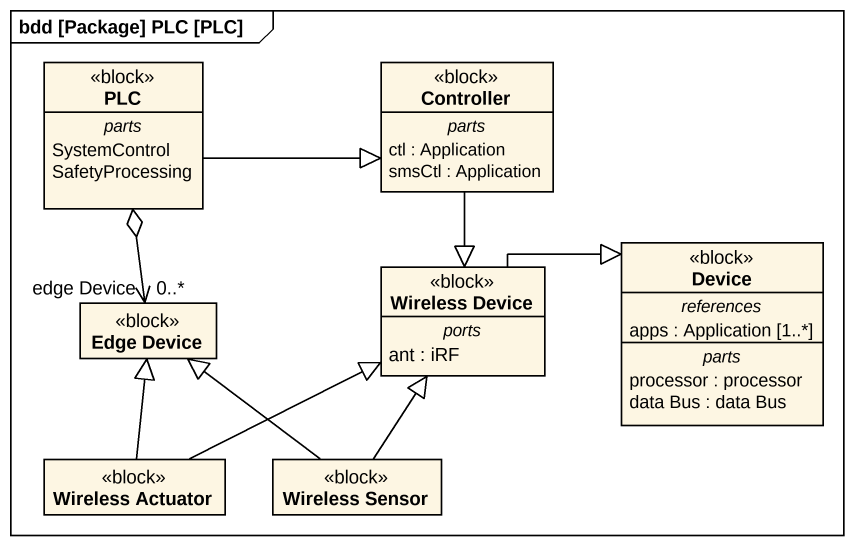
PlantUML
@startuml
mainframe bdd [Package] PLC [PLC]
hide circle
hide empty members
class PLC <<block>> {
  -- parts --
  SystemControl
  SafetyProcessing
}
class Controller <<block>> {
  -- parts --
  ctl : Application
  smsCtl : Application
}
class Device <<block>> {
  -- references --
  apps : Application [1..*]
  -- parts --
  processor : processor
  data Bus : data Bus
}
class "Edge Device" as Edge_Device <<block>>
class "Wireless Device" as Wireless_Device <<block>> {
  -- ports --
  ant : iRF
}
class "Wireless Actuator" as Wireless_Actuator <<block>>
class "Wireless Sensor" as Wireless_Sensor <<block>>
PLC -right-|> Controller
PLC o--> "edge Device\n0..*" Edge_Device
Controller --|> Wireless_Device
Wireless_Device -right-|> Device
Wireless_Actuator -up-|> Edge_Device
Wireless_Actuator -right-|> Wireless_Device
Wireless_Sensor -up-|> Edge_Device
Wireless_Sensor -up-|> Wireless_Device
@enduml
